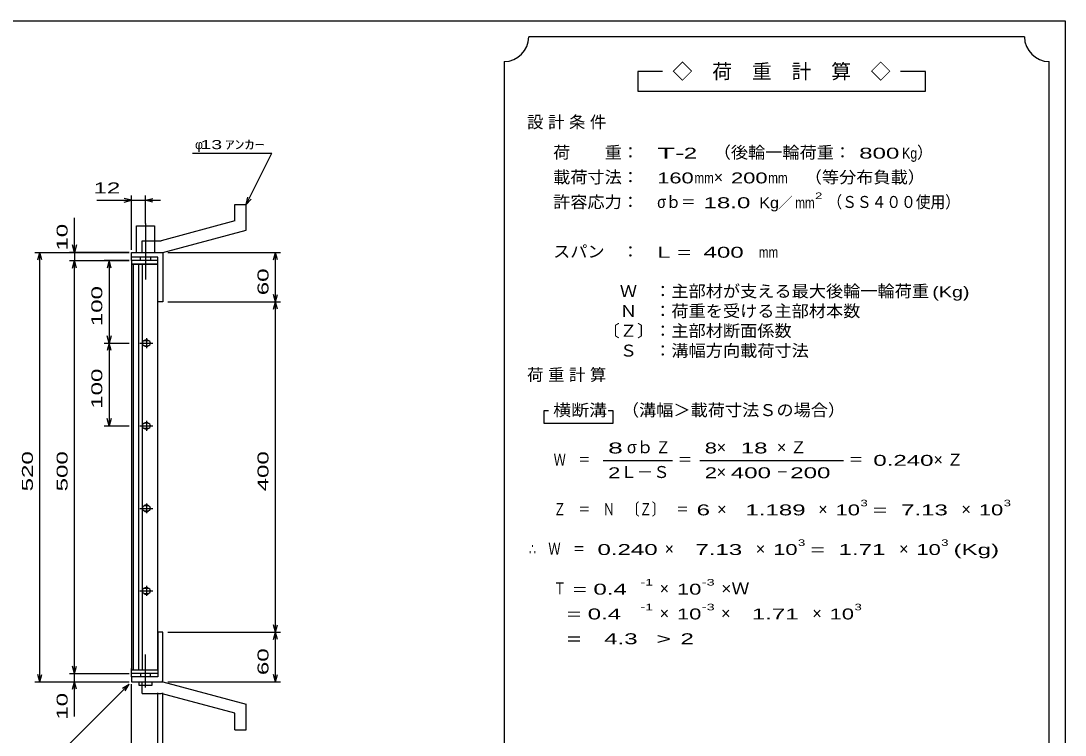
# Model space of a CAD drawing. Units: millimetres, scale not verified. Extents: x -1092 to 1034, y -771 to 635.
# Drawn here: x -230 to 1034, y -230 to 635 of the extents above; entities that cross this region are included whole.
import ezdxf
from ezdxf.enums import TextEntityAlignment as Align

# ---------------------------------------------------------------- set-up
doc = ezdxf.new("R2010")
doc.units = ezdxf.units.MM
doc.header["$LTSCALE"] = 6
doc.linetypes.add('LONG_DASHED_DOTTED', pattern=[15.25, 12, -1.5, 0.25, -1.5])
for name, color, linetype, lineweight in [('0_2', 150, 'Continuous', 25), ('16', 3, 'Continuous', 25), ('19', 6, 'Continuous', 25), ('22', 2, 'Continuous', 25)]:
    doc.layers.add(name, color=color, linetype=linetype, lineweight=lineweight)
doc.styles.add('ベクトル', font='')
doc.styles.get('ベクトル').set_extended_font_data('ベクトル')

msp = doc.modelspace()

# ---------------------------------------------------------------- linework, layer by layer
at = {"layer": '0_2'}
for p, q in [((-1041.6, 635.4), (1034.4, 635.4)), ((1034.4, 635.4), (1034.4, -684.6))]:
    msp.add_line(p, q, dxfattribs=at)
at = {"layer": '16'}
for p, q in [((-63.8, 345.1), (-95.8, 345.1)), ((-95.8, 345.1), (-95.8, 340.6)), ((-63.8, 340.6), (-63.8, 345.1)), ((-95.8, 340.6), (-63.8, 340.6)), ((-95.8, 340.6), (-95.8, -150.4)), ((-63.8, 340.6), (-95.8, 340.6)), ((-93.8, 340.6), (-93.8, -150.4)), ((-86.8, -150.4), (-86.8, 340.6)), ((-82.8, 340.6), (-82.8, -150.4)), ((-63.8, -150.4), (-63.8, 340.6)), ((-85.8, 245.1), (-69.8, 245.1)), ((-75.8, 248.1), (-79.8, 248.1)), ((-79.8, 242.1), (-75.8, 242.1)), ((-77.8, 251.1), (-77.8, 239.1)), ((-85.8, 145.1), (-69.8, 145.1)), ((-75.8, 148.1), (-79.8, 148.1)), ((-79.8, 142.1), (-75.8, 142.1)), ((-77.8, 151.1), (-77.8, 139.1)), ((-77.8, 51.1), (-77.8, 39.1)), ((-85.8, 45.1), (-69.8, 45.1)), ((-75.8, 48.1), (-79.8, 48.1)), ((-79.8, 42.1), (-75.8, 42.1)), ((-77.8, -48.9), (-77.8, -60.9)), ((-85.8, -54.9), (-69.8, -54.9)), ((-75.8, -51.9), (-79.8, -51.9)), ((-79.8, -57.9), (-75.8, -57.9)), ((-95.8, -150.4), (-63.8, -150.4)), ((-95.8, -154.9), (-95.8, -150.4)), ((-95.8, -150.4), (-63.8, -150.4)), ((-63.8, -150.4), (-63.8, -154.9)), ((-63.8, -154.9), (-95.8, -154.9))]:
    msp.add_line(p, q, dxfattribs=at)
for centre, radius, start, end in [((-79.8, 245.1), 3, 90, 270), ((-77.8, 245.1), 4, 46.6, 133.4), ((-77.8, 245.1), 4, 226.6, 313.4), ((-75.8, 245.1), 3, 270, 90), ((-79.8, 145.1), 3, 90, 270), ((-77.8, 145.1), 4, 46.6, 133.4), ((-77.8, 145.1), 4, 226.6, 313.4), ((-75.8, 145.1), 3, 270, 90), ((-79.8, 45.1), 3, 90, 270), ((-77.8, 45.1), 4, 46.6, 133.4), ((-77.8, 45.1), 4, 226.6, 313.4), ((-75.8, 45.1), 3, 270, 90), ((-79.8, -54.9), 3, 90, 270), ((-77.8, -54.9), 4, 46.6, 133.4), ((-77.8, -54.9), 4, 226.6, 313.4), ((-75.8, -54.9), 3, 270, 90)]:
    msp.add_arc(centre, radius, start, end, dxfattribs=at)
at = {"layer": '19'}
for p, q in [((29.2, 413.1), (43.2, 413.1)), ((29.2, 393.1), (29.2, 413.1)), ((43.2, 382.1), (43.2, 413.1)), ((29.2, 393.1), (-59.8, 369.1)), ((-89.8, 355.1), (-89.8, 387.1)), ((-89.8, 387.1), (-67.8, 387.1)), ((-67.8, 387.1), (-67.8, 355.1)), ((-57.8, 355.1), (43.2, 382.1)), ((-82.8, 369.1), (-59.8, 369.1)), ((-82.8, 355.1), (-82.8, 369.1)), ((-95.8, 345.1), (-95.8, 355.1)), ((-95.8, 349.1), (-95.8, 355.1)), ((-95.8, 355.1), (-58.8, 355.1)), ((-82.8, 355.1), (-57.8, 355.1)), ((-58.8, 355.1), (-57.8, 354.1)), ((-57.8, 354.1), (-57.8, 295.1)), ((-63.8, 349.1), (-95.8, 349.1)), ((-84.8, 345.1), (-84.8, 349.1)), ((-72.8, 349.1), (-72.8, 345.1)), ((-63.8, 295.1), (-63.8, 349.1)), ((-57.8, 295.1), (-63.8, 295.1)), ((-57.8, -104.9), (-63.8, -104.9)), ((-63.8, -104.9), (-63.8, -158.9)), ((-57.8, -163.9), (-57.8, -104.9)), ((-95.8, -158.9), (-95.8, -148.9)), ((-95.8, -158.9), (-95.8, -164.9)), ((-63.8, -158.9), (-95.8, -158.9)), ((-84.8, -154.9), (-84.8, -158.9)), ((-72.8, -158.9), (-72.8, -154.9)), ((-58.8, -164.9), (-57.8, -163.9)), ((-95.8, -164.9), (-58.8, -164.9)), ((-86.8, -164.9), (-86.8, -168.9)), ((-86.8, -168.9), (-70.8, -168.9)), ((-82.8, -164.9), (-57.8, -164.9)), ((-82.8, -178.9), (-82.8, -164.9)), ((-70.8, -168.9), (-70.8, -164.9)), ((-57.8, -164.9), (43.2, -191.9)), ((-82.8, -178.9), (-59.8, -178.9)), ((29.2, -202.9), (-59.8, -178.9)), ((43.2, -222.9), (43.2, -191.9)), ((29.2, -222.9), (29.2, -202.9)), ((29.2, -222.9), (43.2, -222.9))]:
    msp.add_line(p, q, dxfattribs=at)
at = {"layer": '19', "linetype": 'LONG_DASHED_DOTTED'}
for p, q in [((-78.8, 390.1), (-78.8, 322.1)), ((-78.8, -171.9), (-78.8, -131.9))]:
    msp.add_line(p, q, dxfattribs=at)
at = {"layer": '22', "color": 4}
for p, q in [((985.2, 616.2), (385.2, 616.2)), ((355.2, 586.2), (355.2, -343.8)), ((1015.2, -343.8), (1015.2, 586.2)), ((547.2, 574.2), (517.2, 574.2)), ((517.2, 574.2), (517.2, 550.2)), ((865.2, 574.2), (835.2, 574.2)), ((865.2, 550.2), (865.2, 574.2)), ((517.2, 550.2), (865.2, 550.2)), ((-21.8, 475.1), (74.2, 475.1)), ((43.2, 413.1), (74.2, 475.1)), ((-137.8, 418.1), (-95.8, 418.1)), ((-95.8, 418.1), (-104.8, 420.5)), ((-104.8, 415.7), (-95.8, 418.1)), ((-95.8, 358.1), (-95.8, 424.1)), ((-95.8, 418.1), (-78.8, 418.1)), ((-78.8, 389.9), (-78.8, 424.1)), ((-78.8, 418.1), (-69.8, 420.5)), ((-69.8, 415.7), (-78.8, 418.1)), ((-78.8, 418.1), (-60.8, 418.1)), ((43.2, 413.1), (45, 421.86)), ((43.2, 413.1), (49.2, 419.7)), ((-164.8, 355.1), (-164.8, 397.1)), ((-212.8, 355.1), (-98.8, 355.1)), ((-209.2, 346.1), (-206.8, 355.1)), ((-204.4, 346.1), (-206.8, 355.1)), ((-206.8, -164.9), (-206.8, 355.1)), ((-98.8, 355.1), (-170.8, 355.1)), ((-164.8, 355.1), (-167.2, 364.1)), ((-162.4, 364.1), (-164.8, 355.1)), ((-164.8, 355.1), (-164.8, 345.1)), ((-51.8, 355.1), (84.4, 355.1)), ((76, 346.1), (78.4, 355.1)), ((80.8, 346.1), (78.4, 355.1)), ((78.4, 295.1), (78.4, 355.1)), ((-170.8, 345.1), (-98.8, 345.1)), ((-167.2, 336.1), (-164.8, 345.1)), ((-162.4, 336.1), (-164.8, 345.1)), ((-164.8, -154.9), (-164.8, 345.1)), ((-98.8, 345.1), (-128.8, 345.1)), ((-122.8, 345.1), (-125.2, 336.1)), ((-120.4, 336.1), (-122.8, 345.1)), ((-122.8, 345.1), (-122.8, 245.1)), ((78.4, 295.1), (76, 304.1)), ((78.4, 295.1), (80.8, 304.1)), ((-51.8, 295.1), (84.4, 295.1)), ((76, 286.1), (78.4, 295.1)), ((80.8, 286.1), (78.4, 295.1)), ((78.4, -104.9), (78.4, 295.1)), ((-122.8, 245.1), (-125.2, 254.1)), ((-120.4, 254.1), (-122.8, 245.1)), ((-128.8, 245.1), (-98.8, 245.1)), ((-122.8, 245.1), (-125.2, 236.1)), ((-120.4, 236.1), (-122.8, 245.1)), ((-122.8, 245.1), (-122.8, 145.1)), ((-122.8, 145.1), (-125.2, 154.1)), ((-120.4, 154.1), (-122.8, 145.1)), ((409.2, 163.2), (403.2, 163.2)), ((403.2, 163.2), (403.2, 148.2)), ((487.2, 163.2), (481.2, 163.2)), ((487.2, 148.2), (487.2, 163.2)), ((-128.8, 145.1), (-98.8, 145.1)), ((403.2, 148.2), (487.2, 148.2)), ((475.2, 103.2), (559.2, 103.2)), ((592.2, 103.2), (766.2, 103.2)), ((78.4, -104.9), (76, -95.9)), ((78.4, -104.9), (80.8, -95.9)), ((-51.8, -104.9), (84.4, -104.9)), ((76, -113.9), (78.4, -104.9)), ((80.8, -113.9), (78.4, -104.9)), ((78.4, -164.9), (78.4, -104.9)), ((-164.8, -154.9), (-167.2, -145.9)), ((-164.8, -154.9), (-162.4, -145.9)), ((-206.8, -164.9), (-209.2, -155.9)), ((-206.8, -164.9), (-204.4, -155.9)), ((-170.8, -154.9), (-98.8, -154.9)), ((-164.8, -164.9), (-164.8, -154.9)), ((78.4, -164.9), (76, -155.9)), ((78.4, -164.9), (80.8, -155.9)), ((-212.8, -164.9), (-98.8, -164.9)), ((-188.8, -257.9), (-98.8, -167.9)), ((-170.8, -164.9), (-98.8, -164.9)), ((-167.2, -173.9), (-164.8, -164.9)), ((-162.4, -173.9), (-164.8, -164.9)), ((-164.8, -206.9), (-164.8, -164.9)), ((-106.6, -172.7), (-98.8, -167.9)), ((-103.6, -175.7), (-98.8, -167.9)), ((-95.8, -263.9), (-95.8, -167.9)), ((-95.8, -305.9), (-95.8, -167.9)), ((-51.8, -164.9), (84.4, -164.9)), ((-63.8, -263.9), (-63.8, -178.3)), ((-57.8, -251.9), (-57.8, -178.3))]:
    msp.add_line(p, q, dxfattribs=at)
for centre, start, end in [((355.2, 616.2), 270, 0), ((1015.2, 616.2), 180, 270)]:
    msp.add_arc(centre, 30, start, end, dxfattribs=at)

# ---------------------------------------------------------------- texts
at = {"layer": '22', "style": 'ベクトル'}
for s, height, p in [('◇\u3000荷\u3000重\u3000計\u3000算\u3000◇', 17.6, (559.2, 574.2)), ('φ', 11, (-18.8, 485.6)), ('）', 14.52, (855, 476.1)), ('×', 14.52, (609, 446.1)), ('／', 13.2, (686.7, 415.2)), ('σｂ', 14.52, (504, 119.1)), ('×', 14.52, (612.6, 119.1)), ('Ｌ－Ｓ', 14.52, (496.2, 89.1)), ('×', 14.52, (612.6, 89.1)), ('×', 14.52, (613.2, 44.1)), ('×', 14.52, (735.6, 44.1)), ('×', 14.52, (909, 44.1)), ('×', 14.52, (549.6, -3.9)), ('×', 14.52, (660, -3.9)), ('×', 14.52, (833.4, -3.9)), ('×', 14.52, (543.6, -51.9)), ('×', 14.52, (543.6, -81.9)), ('×', 14.52, (618, -81.9)), ('×', 14.52, (728.4, -81.9))]:
    msp.add_text(s, height=height, dxfattribs=at).set_placement(p, align=Align.MIDDLE_LEFT)
for s, height, width, p in [(' 13 ', 11, 1.6, (-18.8, 485.6)), ('ｱﾝｶｰ', 11, 1.6, (17.2, 485.6)), ('荷\u3000\u3000重：\u3000', 14.52, 1.05, (414.6, 476.1)), ('T-', 13.2, 2, (540.6, 475.2)), (' 2 ', 13.2, 1.65, (564.6, 475.2)), ('（後輪一輪荷重：', 14.52, 1.05, (609, 476.1)), (' 800', 13.2, 1.65, (777, 475.2)), ('Kg', 13.2, 0.85, (837, 475.2)), ('載荷寸法：\u3000', 14.52, 1.05, (414.6, 446.1)), ('\u3000（等分布負載）', 14.52, 1.05, (698.4, 446.1)), ('160', 13.2, 1.5, (540.6, 445.2)), ('mm', 13.2, 0.8, (585.6, 445.2)), ('200', 13.2, 1.5, (630, 445.2)), ('mm', 13.2, 0.8, (675, 445.2)), (' 12 ', 13.2, 1.65, (-149.8, 433.1)), ('許容応力：\u3000', 14.52, 1.05, (414.6, 416.1)), ('σｂ＝', 14.52, 0.9, (540.6, 416.1)), (' 18.0', 13.2, 1.65, (588.6, 415.2)), ('Kg', 13.2, 1.1, (664.2, 415.2)), ('mm', 13.2, 0.8, (707.7, 415.2)), ('2', 7.92, 1.5, (731.7, 423.6)), ('（ＳＳ４００使用）', 14.52, 0.9, (746.7, 416.1)), ('スパン\u3000：\u3000', 14.52, 1.05, (414.6, 356.1)), ('L = ', 13.2, 1.65, (540.6, 355.2)), (' 400 ', 13.2, 1.65, (588.6, 355.2)), ('mm', 13.2, 0.8, (663.6, 355.2)), ('\u3000Ｗ\u3000：主部材が支える最大後輪一輪荷重', 14.52, 1.05, (474.6, 308.1)), ('(Kg)', 13.2, 1.35, (873.6, 307.2)), ('\u3000Ｎ\u3000：荷重を受ける主部材本数', 14.52, 1.05, (474.6, 284.1)), ('〔Ｚ〕：主部材断面係数', 14.52, 1.05, (474.6, 260.1)), ('\u3000Ｓ\u3000：溝幅方向載荷寸法', 14.52, 1.05, (474.6, 236.1)), ('横断溝', 14.52, 1.1, (414.6, 164.1)), ('\u3000（溝幅＞載荷寸法Ｓの場合）', 14.52, 1.05, (477, 164.1)), ('8', 13.2, 1.8, (481.2, 118.2)), ('Ｚ', 14.52, 0.9, (538.8, 119.1)), ('8', 13.2, 1.5, (598.2, 118.2)), (' 18 ', 13.2, 1.65, (633.6, 118.2)), ('Ｗ\u3000＝', 14.52, 0.75, (415.2, 104.1)), ('＝', 14.52, 0.9, (565.2, 104.1)), ('＝', 14.52, 0.9, (772.2, 104.1)), ('0.240', 13.2, 1.65, (802.2, 103.2)), ('2', 13.2, 1.5, (481.2, 88.2)), ('2', 13.2, 1.5, (598.2, 88.2)), (' 400 ', 13.2, 1.65, (621.6, 88.2)), ('－', 14.52, 0.75, (684.6, 89.1)), (' 200 ', 13.2, 1.65, (693.6, 88.2)), ('Ｚ\u3000＝\u3000Ｎ\u3000〔Ｚ〕\u3000＝', 14.52, 0.75, (415.2, 44.1)), ('3', 7.92, 1.5, (786.6, 51.6)), ('3', 7.92, 1.5, (960, 51.6)), (' 6 ', 13.2, 1.65, (580.2, 43.2)), ('  1.189', 13.2, 1.65, (631.2, 43.2)), ('10', 13.2, 1.5, (756.6, 43.2)), ('=', 13.2, 1.7, (801.6, 43.2)), ('  7.13', 13.2, 1.65, (819.6, 43.2)), ('10', 13.2, 1.5, (930, 43.2)), ('∴\u3000Ｗ\u3000＝', 14.52, 0.75, (385.2, -3.9)), (' 0.240', 13.2, 1.65, (460.2, -4.8)), ('  7.13', 13.2, 1.65, (570.6, -4.8)), ('10', 13.2, 1.5, (681, -4.8)), ('3', 7.92, 1.5, (711, 3.6)), ('  1.71', 13.2, 1.65, (744, -4.8)), ('10', 13.2, 1.5, (854.4, -4.8)), ('3', 7.92, 1.5, (884.4, 3.6)), ('(Kg)', 13.2, 1.65, (899.4, -4.8)), ('=', 13.2, 1.7, (726, -4.8)), ('Ｔ', 14.52, 0.75, (415.2, -51.9)), (' = 0.4', 13.2, 1.65, (430.2, -52.8)), ('-1', 7.918, 1.65, (520.2, -44.4)), ('10', 13.2, 1.5, (564.6, -52.8)), ('-3', 7.918, 1.65, (594.6, -44.4)), ('×Ｗ', 14.52, 1.1, (618, -51.9)), ('-1', 7.918, 1.65, (520.2, -74.4)), ('-3', 7.918, 1.65, (594.6, -74.4)), ('3', 7.92, 1.5, (779.4, -74.4)), ('  = 0.4', 13.2, 1.65, (415.2, -82.8)), ('10', 13.2, 1.5, (564.6, -82.8)), ('  1.71', 13.2, 1.65, (639, -82.8)), ('10', 13.2, 1.5, (749.4, -82.8)), ('  =', 13.2, 1.65, (415.2, -112.8)), ('  4.3', 13.2, 1.65, (460.2, -112.8)), ('>', 13.2, 1.7, (539.7, -112.8)), (' 2 ', 13.2, 1.65, (560.7, -112.8))]:
    msp.add_text(s, height=height, dxfattribs=dict(at, width=width)).set_placement(p, align=Align.MIDDLE_LEFT)
at = {"layer": '22', "style": 'ベクトル', "width": 1.65}
for s, p in [(' 10 ', (-179.8, 349.1)), (' 60 ', (63.4, 295.1)), (' 100 ', (-137.8, 257.6)), (' 100 ', (-137.8, 157.6)), (' 520 ', (-221.8, 57.6)), (' 500 ', (-179.8, 57.6)), (' 400 ', (63.4, 57.6)), (' 60 ', (63.4, -164.9)), (' 10 ', (-179.8, -218.9))]:
    msp.add_text(s, height=13.2, rotation=90, dxfattribs=at).set_placement(p, align=Align.MIDDLE_LEFT)
at = {"layer": '22', "char_height": 14.52, "attachment_point": 4, "style": 'ベクトル'}
for s, insert in [('\\T1.28;設計条件', (383.1, 512.1)), ('\\T1.28;荷重計算', (383.1, 206.1)), ('\\T1.42;×Ｚ', (685.5, 119.1)), ('\\T1.42;×Ｚ', (875.1, 104.1))]:
    msp.add_mtext(s, dxfattribs=dict(at, insert=insert))

doc.saveas('drawing.dxf')
